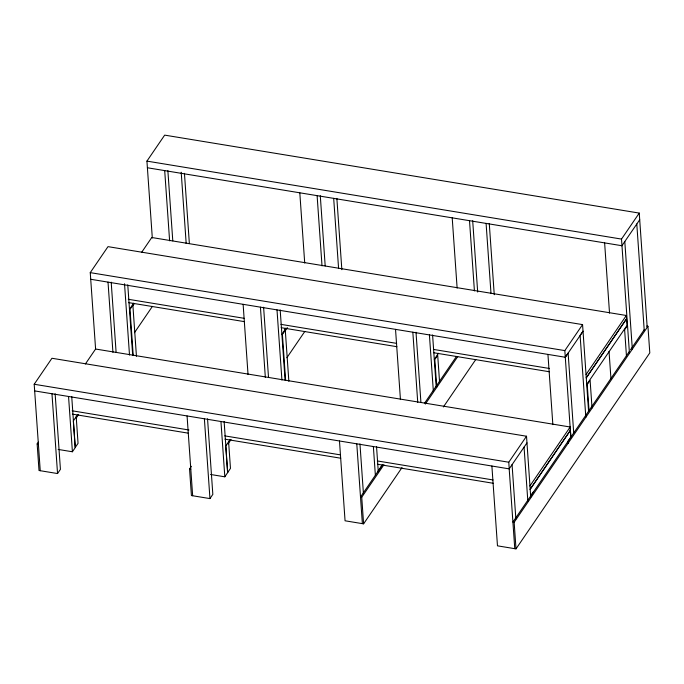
<?xml version="1.0" encoding="UTF-8"?>
<svg xmlns="http://www.w3.org/2000/svg" width="684" height="684" viewBox="0 0 684 684"><rect width="100%" height="100%" fill="white"/><g stroke="black" fill="none" stroke-linecap="round" stroke-linejoin="round"><path stroke-width="1.03" d="M152.31 237.998L146.932 161.116L164.673 135.124L639.249 213.092L647.184 327.208M95.632 349.515L90.254 272.634L107.995 246.642L582.571 324.609L588.565 411.067M40.245 470.712L34.2 384.254L51.941 358.262L526.518 436.23L530.733 497.148M141.545 252.482L151.762 237.51L626.339 315.486L626.989 325.456L586.71 384.459M85.372 363.999L95.598 349.028L570.174 427.004L570.901 436.973M55.139 393.787L60.423 469.335L57.55 473.55L39.014 470.506L37.15 443.907L38.347 442.146M129.481 309.339L133.688 303.174M132.576 306.124L134.38 303.482M77.608 414.701L73.316 420.942L75.18 447.541L78.053 443.326L76.198 416.727M76.24 417.975L78.643 414.461M134.44 332.723L152.438 306.355M58.166 449.431L72.41 451.773L75.291 447.558L71.717 396.481M207.551 418.83L212.835 494.378L209.954 498.593L191.417 495.549L189.553 468.942L191.358 466.308M284.356 330.081L285.553 328.32M281.893 334.382L286.1 328.217M284.989 331.167L287.391 327.645M230.012 439.735L225.729 445.985L227.584 472.584M228.054 443.899L231.055 439.504M286.853 357.766L304.85 331.398M210.569 474.474L224.822 476.816L230.465 468.369L228.601 441.77M434.297 359.416L438.504 353.252M378.132 471.019L382.424 464.778M382.698 464.513L360.502 497.029L361.742 497.234L383.938 464.718M424.704 402.996L456.502 356.407M425.337 404.073L457.733 356.612M339.478 440.983L345.061 520.789L363.597 523.841L401.995 467.591M443.394 406.946L475.79 359.485M629.442 353.201L621.508 239.084L639.249 213.092M621.927 245.727L639.72 219.744M568.096 443.394L567.951 441.266L570.824 437.059L564.83 350.601L582.571 324.609M90.715 279.277L565.292 357.253L568.122 353.029L573.705 432.844M582.99 331.253L580.109 335.468L585.837 417.402M565.292 357.253L583.033 331.261M34.662 390.906L509.238 468.873L508.776 462.222L526.518 436.23M526.979 442.881L509.187 468.865L514.77 548.679M586.06 374.49L626.339 315.486M586.239 377.807L626.527 318.804M586.291 377.816L626.57 318.812M627.502 325.541L624.629 329.756L626.484 356.355M529.886 486.008L570.174 427.004M530.117 489.334L570.405 430.33L530.151 489.334M530.545 496.062L533.417 491.847M629.306 351.567L512.914 522.072L514.146 522.277L647.936 326.285L646.705 326.08M630.503 349.815L644.302 329.594M491.89 466.026L497.473 545.832L516.01 548.876L649.8 352.884L647.936 326.285M146.932 161.116L621.508 239.084M147.393 167.76L621.97 245.736M90.254 272.634L564.83 350.601M128.318 299.284L244.068 318.299M280.902 324.353L396.652 343.377M433.476 349.421L549.226 368.445M128.549 302.61L244.299 321.625M281.133 327.679L396.882 346.694M433.707 352.747L549.466 371.771M34.2 384.254L508.776 462.222M72.153 410.802L188.955 429.988M224.728 435.87L340.478 454.886M377.312 460.939L493.061 479.954M72.384 414.128L188.134 433.143M224.959 439.196L340.709 458.212M377.542 464.265L493.292 483.28M37.15 443.907L38.389 444.104M189.553 468.942L190.793 469.147M636.787 223.95L644.234 330.363M624.8 241.512L632.315 348.985M604.622 242.888L609.529 313.118M609.034 351.388L610.974 379.047M592.036 407.997L590.104 380.33L587.223 384.545L589.086 411.144M547.944 354.406L552.852 424.636M524.055 447.088L527.851 501.363M512.068 464.65L515.864 518.925M514.146 522.277L516.01 548.876M489.265 223.429L494.25 294.719M486.093 223.386L491.001 293.616M472.687 220.727L477.68 292.025M469.515 220.693L474.422 290.922M452.209 217.845L457.126 288.075M439.555 381.894L437.692 355.287L434.819 359.502L436.751 387.17M432.587 334.946L436.23 387.084M429.415 334.904L433.357 391.299M416.009 332.244L420.925 402.483M412.837 332.21L417.744 402.44M395.532 329.363L400.448 399.593M376.533 446.566L378.32 472.105M373.361 446.524L375.371 475.252M359.955 443.865L363.452 493.882M361.742 497.234L363.597 523.841M356.783 443.831L362.366 523.636M336.861 198.386L341.846 269.684M333.681 198.343L338.597 268.573M320.283 195.692L325.191 265.922M317.111 195.65L322.019 265.879M299.806 192.803L304.713 263.032M288.853 381.321L285.288 330.252L282.406 334.467L285.604 380.219M280.183 309.903L285.091 380.133M277.003 309.861L281.919 380.09M263.605 307.21L268.513 377.44M260.424 307.167L265.341 377.397M243.128 304.32L248.036 374.55M224.13 421.524L227.695 472.601M220.949 421.481L224.822 476.816M204.379 418.788L209.954 498.593M184.449 173.343L189.365 243.572M181.2 172.24L186.185 243.538M187.074 415.94L192.657 495.755M167.871 170.649L172.787 240.879M164.699 170.607L169.615 240.836M136.449 356.287L132.876 305.209L130.003 309.424L133.2 355.176M127.771 284.86L132.679 355.09M124.522 283.757L129.507 355.056M111.193 282.167L116.109 352.397M108.021 282.124L112.928 352.354M68.545 396.446L72.41 451.773M51.967 393.745L57.55 473.55"/></g></svg>
